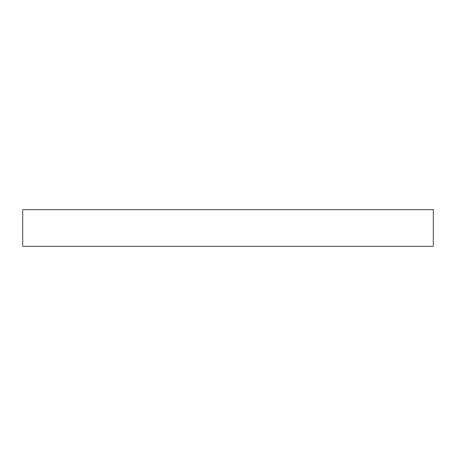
<?xml version="1.0" encoding="UTF-8"?>
<svg xmlns="http://www.w3.org/2000/svg" width="456" height="456" viewBox="0 0 456 456"><rect width="100%" height="100%" fill="white"/><g stroke="black" fill="none" stroke-linecap="round" stroke-linejoin="round"><path stroke-width="0.68" d="M433.2 209.777L22.8 209.777L22.8 246.223L433.2 246.223L433.2 209.777"/></g></svg>
